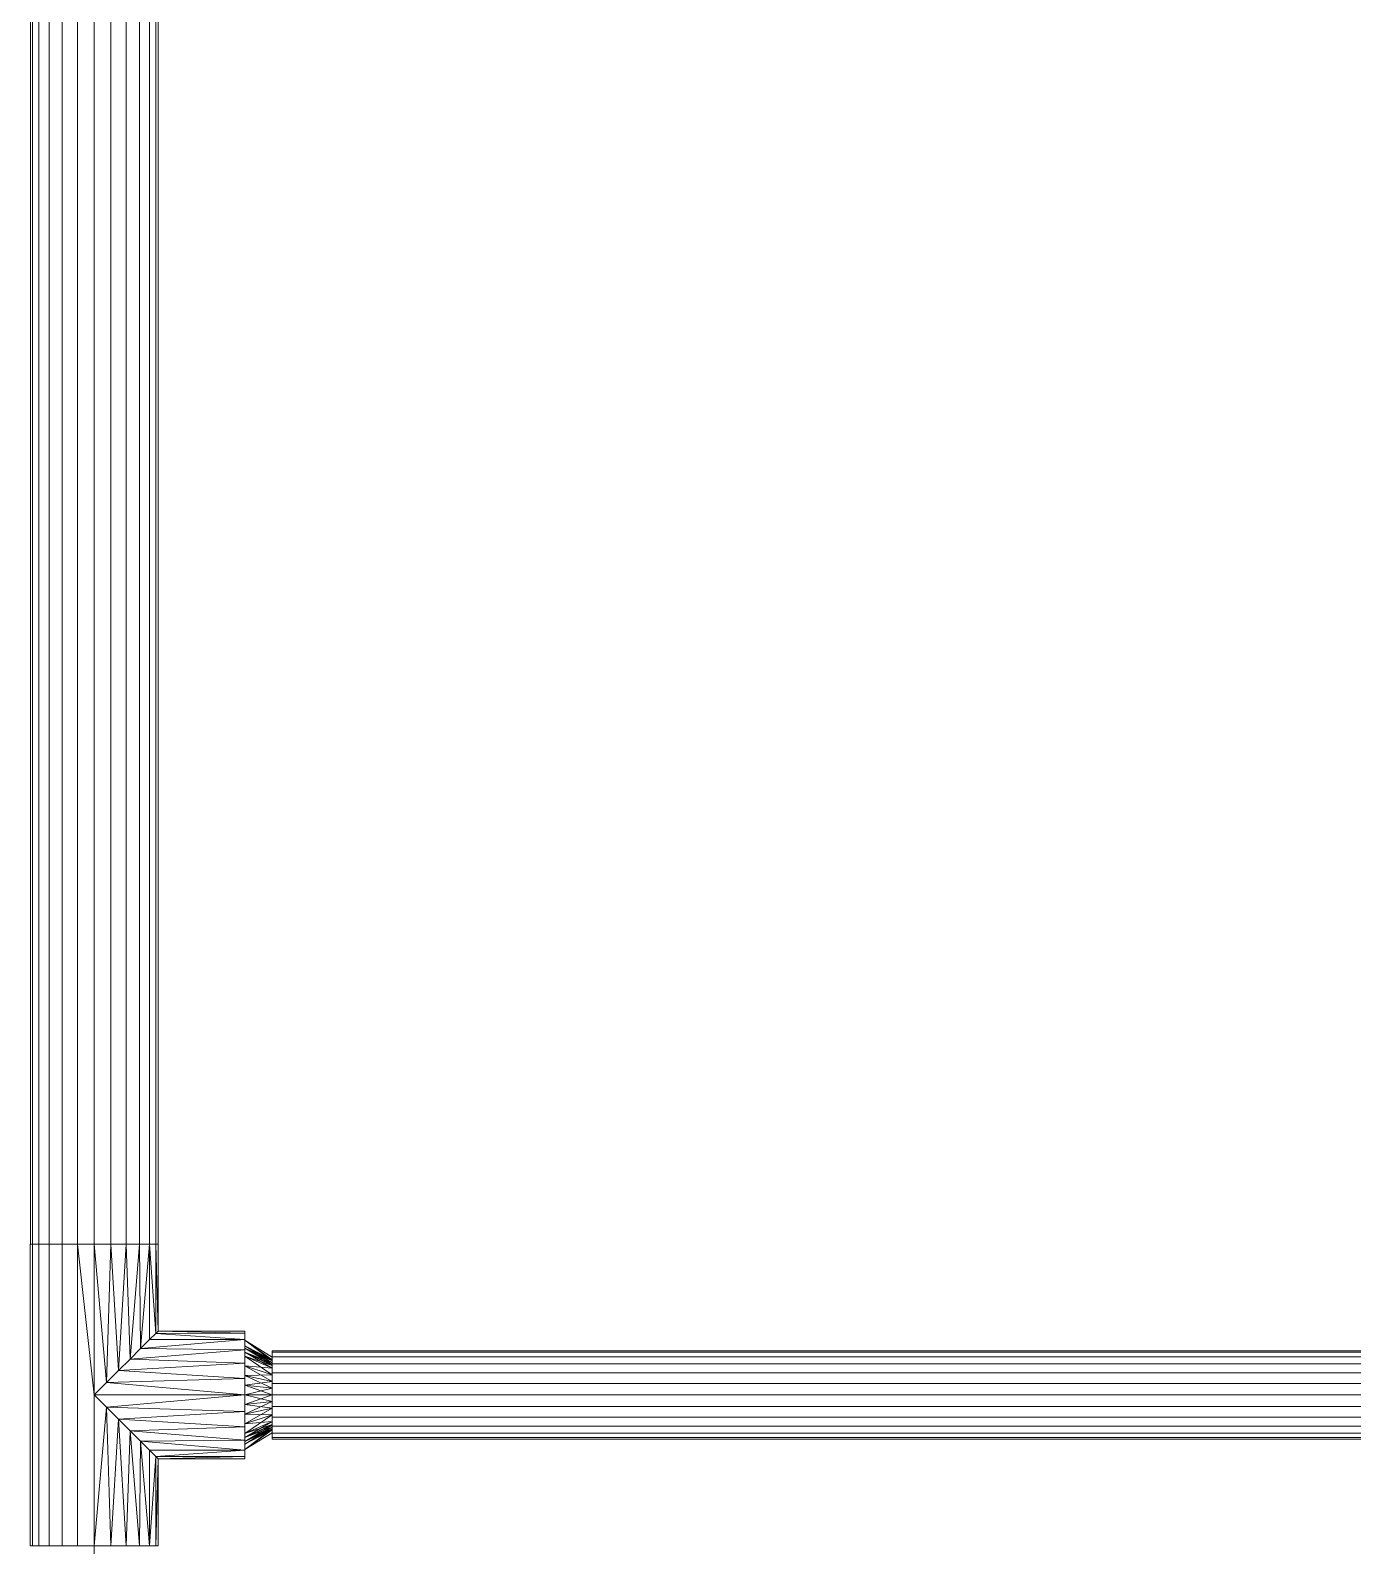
# Model space of a CAD drawing. Header units: inches. Extents: x -3325 to -59, y 5 to 733.
# Drawn here: x -1073.58 to -1053.89, y 433.89 to 456.45 of the extents above; entities that cross this region are included whole.
import ezdxf

# ---------------------------------------------------------------- set-up
doc = ezdxf.new("R2010")
doc.units = ezdxf.units.IN
doc.header["$MEASUREMENT"] = 0
doc.layers.add('P-PIPE', color=10, linetype='Continuous', lineweight=9)

# ---------------------------------------------------------------- blocks, each defined once
blk = doc.blocks.new('Tee - Welded - Generic - Standard-1125979-06 - Fifth Level')
at = {"layer": 'P-PIPE'}
mesh = blk.add_polyface(dxfattribs=at)
corners = [(-2.244, -0.951), (-2.244, -0.918, 0.246), (-2.244, -0.823, 0.475), (-2.244, -0.672, 0.672), (-2.244, -0.475, 0.823), (-2.244, -0.246, 0.918), (-2.244, 0, 0.951), (-2.244, 0.246, 0.918), (-2.244, 0.475, 0.823), (-2.244, 0.672, 0.672), (-2.244, 0.823, 0.475), (-2.244, 0.918, 0.246), (-2.244, 0.951), (-2.244, 0.918, -0.246), (-2.244, 0.823, -0.475), (-2.244, 0.672, -0.672), (-2.244, 0.475, -0.823), (-2.244, 0.246, -0.918), (-2.244, 0, -0.951), (-2.244, -0.246, -0.918), (-2.244, -0.475, -0.823), (-2.244, -0.672, -0.672), (-2.244, -0.823, -0.475), (-2.244, -0.918, -0.246)]
mesh.append_faces([[corners[k] for k in face] for face in [(10, 0, 7, 9)]], dxfattribs={"vtx0": -1, "vtx1": -1, "vtx2": -1})
mesh.append_faces([[corners[k] for k in face] for face in [(13, 21, 0, 10)]], dxfattribs={"vtx0": -1, "vtx1": -1, "vtx2": -1, "vtx3": -1})
mesh.append_faces([[corners[k] for k in face] for face in [(13, 16, 20, 21), (5, 7, 0, 1)]], dxfattribs={"vtx0": -1, "vtx1": -1, "vtx3": -1})
mesh.append_faces([[corners[k] for k in face] for face in [(4, 5, 3)]], dxfattribs={"vtx1": -1})
mesh.append_faces([[corners[k] for k in face] for face in [(18, 19, 20), (22, 23, 0, 21), (7, 8, 9), (5, 6, 7)]], dxfattribs={"vtx2": -1})
mesh.append_faces([[corners[k] for k in face] for face in [(16, 17, 18, 20), (1, 2, 3, 5)]], dxfattribs={"vtx2": -1, "vtx3": -1})
mesh.append_faces([[corners[k] for k in face] for face in [(13, 14, 15, 16), (10, 11, 12, 13)]], dxfattribs={"vtx3": -1})
mesh = blk.add_polyface(dxfattribs=at)
corners = [(-2.244, 0.951), (-2.244, 0.918, 0.246), (-2.244, 0.823, 0.475), (-2.244, 0.672, 0.672), (-2.244, 0.475, 0.823), (-2.244, 0.246, 0.918), (-2.244, 0, 0.951), (-2.244, -0.246, 0.918), (-2.244, -0.475, 0.823), (-2.244, -0.672, 0.672), (-2.244, -0.823, 0.475), (-2.244, -0.918, 0.246), (-2.244, -0.951), (-0.951, -0.951), (-0.916, -0.916, 0.254), (-0.823, -0.823, 0.476), (-0.69, -0.69, 0.654), (-0.533, -0.533, 0.787), (-0.362, -0.362, 0.879), (-0.183, -0.183, 0.933), (0, 0, 0.951), (0.183, -0.183, 0.933), (0.362, -0.362, 0.879), (0.533, -0.533, 0.787), (0.69, -0.69, 0.654), (0.823, -0.823, 0.476), (0.916, -0.916, 0.254), (0.951, -0.951), (2.244, -0.951), (2.244, -0.918, 0.246), (2.244, -0.823, 0.475), (2.244, -0.672, 0.672), (2.244, -0.475, 0.823), (2.244, -0.246, 0.918), (2.244, 0, 0.951), (2.244, 0.246, 0.918), (2.244, 0.475, 0.823), (2.244, 0.672, 0.672), (2.244, 0.823, 0.475), (2.244, 0.918, 0.246), (2.244, 0.951)]
mesh.append_faces([[corners[k] for k in face] for face in [(13, 11, 12)]], dxfattribs={"vtx0": -1})
mesh.append_faces([[corners[k] for k in face] for face in [(27, 29, 26), (25, 30, 24), (11, 14, 10), (9, 17, 8), (16, 10, 15), (23, 32, 22), (21, 34, 20), (22, 33, 21), (33, 22, 32), (19, 7, 18), (7, 19, 6)]], dxfattribs={"vtx0": -1, "vtx1": -1})
mesh.append_faces([[corners[k] for k in face] for face in [(30, 25, 26), (24, 30, 31), (8, 17, 18), (21, 33, 34), (18, 7, 8), (20, 5, 6)]], dxfattribs={"vtx0": -1, "vtx2": -1})
mesh.append_faces([[corners[k] for k in face] for face in [(20, 34, 35, 5)]], dxfattribs={"vtx0": -1, "vtx2": -1, "vtx3": -1})
mesh.append_faces([[corners[k] for k in face] for face in [(28, 29, 27)]], dxfattribs={"vtx1": -1})
mesh.append_faces([[corners[k] for k in face] for face in [(29, 30, 26), (31, 32, 23), (23, 24, 31), (13, 14, 11), (14, 15, 10), (16, 17, 9), (9, 10, 16), (19, 20, 6)]], dxfattribs={"vtx1": -1, "vtx2": -1})
mesh.append_faces([[corners[k] for k in face] for face in [(38, 39, 1, 2), (36, 37, 3, 4), (37, 38, 2, 3), (35, 36, 4, 5)]], dxfattribs={"vtx1": -1, "vtx3": -1})
mesh.append_faces([[corners[k] for k in face] for face in [(39, 40, 0, 1)]], dxfattribs={"vtx3": -1})
mesh = blk.add_polyface(dxfattribs=at)
corners = [(-2.244, -0.951), (-2.244, -0.918, -0.246), (-2.244, -0.823, -0.475), (-2.244, -0.672, -0.672), (-2.244, -0.475, -0.823), (-2.244, -0.246, -0.918), (-2.244, 0, -0.951), (-2.244, 0.246, -0.918), (-2.244, 0.475, -0.823), (-2.244, 0.672, -0.672), (-2.244, 0.823, -0.475), (-2.244, 0.918, -0.246), (-2.244, 0.951), (2.244, 0.951), (2.244, 0.918, -0.246), (2.244, 0.823, -0.475), (2.244, 0.672, -0.672), (2.244, 0.475, -0.823), (2.244, 0.246, -0.918), (2.244, 0, -0.951), (2.244, -0.246, -0.918), (2.244, -0.475, -0.823), (2.244, -0.672, -0.672), (2.244, -0.823, -0.475), (2.244, -0.918, -0.246), (2.244, -0.951), (0.951, -0.951), (0.916, -0.916, -0.254), (0.823, -0.823, -0.476), (0.69, -0.69, -0.654), (0.533, -0.533, -0.787), (0.362, -0.362, -0.879), (0.183, -0.183, -0.933), (0, 0, -0.951), (-0.183, -0.183, -0.933), (-0.362, -0.362, -0.879), (-0.533, -0.533, -0.787), (-0.69, -0.69, -0.654), (-0.823, -0.823, -0.476), (-0.916, -0.916, -0.254), (-0.951, -0.951)]
mesh.append_faces([[corners[k] for k in face] for face in [(1, 40, 0)]], dxfattribs={"vtx0": -1})
mesh.append_faces([[corners[k] for k in face] for face in [(33, 19, 32), (6, 34, 5), (32, 20, 31), (24, 27, 23), (27, 24, 26), (36, 4, 35), (3, 37, 2), (38, 2, 37), (21, 31, 20)]], dxfattribs={"vtx0": -1, "vtx1": -1})
mesh.append_faces([[corners[k] for k in face] for face in [(35, 4, 5), (6, 33, 34), (23, 28, 29), (29, 22, 23), (21, 30, 31), (23, 27, 28), (36, 3, 4), (3, 36, 37), (39, 1, 2)]], dxfattribs={"vtx0": -1, "vtx2": -1})
mesh.append_faces([[corners[k] for k in face] for face in [(19, 20, 32), (34, 35, 5), (6, 7, 33), (21, 22, 30), (29, 30, 22), (39, 40, 1), (38, 39, 2)]], dxfattribs={"vtx1": -1, "vtx2": -1})
mesh.append_faces([[corners[k] for k in face] for face in [(18, 19, 33, 7)]], dxfattribs={"vtx1": -1, "vtx2": -1, "vtx3": -1})
mesh.append_faces([[corners[k] for k in face] for face in [(15, 16, 9, 10), (14, 15, 10, 11), (16, 17, 8, 9), (17, 18, 7, 8)]], dxfattribs={"vtx1": -1, "vtx3": -1})
mesh.append_faces([[corners[k] for k in face] for face in [(12, 13, 14, 11), (24, 25, 26)]], dxfattribs={"vtx2": -1})
mesh = blk.add_polyface(dxfattribs=at)
corners = [(2.244, -0.951), (2.244, -0.918, -0.246), (2.244, -0.823, -0.475), (2.244, -0.672, -0.672), (2.244, -0.475, -0.823), (2.244, -0.246, -0.918), (2.244, 0, -0.951), (2.244, 0.246, -0.918), (2.244, 0.475, -0.823), (2.244, 0.672, -0.672), (2.244, 0.823, -0.475), (2.244, 0.918, -0.246), (2.244, 0.951), (2.244, 0.918, 0.246), (2.244, 0.823, 0.475), (2.244, 0.672, 0.672), (2.244, 0.475, 0.823), (2.244, 0.246, 0.918), (2.244, 0, 0.951), (2.244, -0.246, 0.918), (2.244, -0.475, 0.823), (2.244, -0.672, 0.672), (2.244, -0.823, 0.475), (2.244, -0.918, 0.246)]
mesh.append_faces([[corners[k] for k in face] for face in [(21, 19, 20)]], dxfattribs={"vtx0": -1})
mesh.append_faces([[corners[k] for k in face] for face in [(19, 23, 17, 18)]], dxfattribs={"vtx0": -1, "vtx1": -1})
mesh.append_faces([[corners[k] for k in face] for face in [(4, 8, 11, 3), (0, 3, 11, 23)]], dxfattribs={"vtx0": -1, "vtx1": -1, "vtx2": -1})
mesh.append_faces([[corners[k] for k in face] for face in [(11, 14, 17, 23)]], dxfattribs={"vtx0": -1, "vtx1": -1, "vtx2": -1, "vtx3": -1})
mesh.append_faces([[corners[k] for k in face] for face in [(9, 10, 11, 8), (4, 5, 6), (12, 13, 14, 11), (15, 16, 17, 14)]], dxfattribs={"vtx2": -1})
mesh.append_faces([[corners[k] for k in face] for face in [(6, 7, 8, 4), (21, 22, 23, 19)]], dxfattribs={"vtx2": -1, "vtx3": -1})
mesh.append_faces([[corners[k] for k in face] for face in [(0, 1, 2, 3)]], dxfattribs={"vtx3": -1})
mesh = blk.add_polyface(dxfattribs=at)
corners = [(-0.951, -2.244), (-0.918, -2.244, 0.246), (-0.823, -2.244, 0.475), (-0.672, -2.244, 0.672), (-0.475, -2.244, 0.823), (-0.246, -2.244, 0.918), (0, -2.244, 0.951), (0.246, -2.244, 0.918), (0.475, -2.244, 0.823), (0.672, -2.244, 0.672), (0.823, -2.244, 0.475), (0.918, -2.244, 0.246), (0.951, -2.244), (0.951, -0.951), (0.916, -0.916, 0.254), (0.823, -0.823, 0.476), (0.69, -0.69, 0.654), (0.533, -0.533, 0.787), (0.362, -0.362, 0.879), (0.183, -0.183, 0.933), (0, 0, 0.951), (-0.183, -0.183, 0.933), (-0.362, -0.362, 0.879), (-0.533, -0.533, 0.787), (-0.69, -0.69, 0.654), (-0.823, -0.823, 0.476), (-0.916, -0.916, 0.254), (-0.951, -0.951)]
mesh.append_faces([[corners[k] for k in face] for face in [(13, 11, 12)]], dxfattribs={"vtx0": -1})
mesh.append_faces([[corners[k] for k in face] for face in [(22, 5, 21), (24, 3, 23), (8, 18, 7), (17, 9, 16)]], dxfattribs={"vtx0": -1, "vtx1": -1})
mesh.append_faces([[corners[k] for k in face] for face in [(24, 2, 3), (26, 1, 2), (22, 4, 5), (6, 20, 21), (21, 5, 6), (19, 6, 7), (16, 9, 10), (17, 8, 9), (6, 19, 20)]], dxfattribs={"vtx0": -1, "vtx2": -1})
mesh.append_faces([[corners[k] for k in face] for face in [(26, 27, 1), (3, 4, 23), (25, 26, 2), (24, 25, 2), (22, 23, 4), (10, 11, 14), (18, 19, 7), (17, 18, 8), (13, 14, 11), (15, 16, 10), (14, 15, 10)]], dxfattribs={"vtx1": -1, "vtx2": -1})
mesh.append_faces([[corners[k] for k in face] for face in [(27, 0, 1)]], dxfattribs={"vtx2": -1})
mesh = blk.add_polyface(dxfattribs=at)
corners = [(0.951, -2.244), (0.918, -2.244, -0.246), (0.823, -2.244, -0.475), (0.672, -2.244, -0.672), (0.475, -2.244, -0.823), (0.246, -2.244, -0.918), (0, -2.244, -0.951), (-0.246, -2.244, -0.918), (-0.475, -2.244, -0.823), (-0.672, -2.244, -0.672), (-0.823, -2.244, -0.475), (-0.918, -2.244, -0.246), (-0.951, -2.244), (-0.951, -0.951), (-0.916, -0.916, -0.254), (-0.823, -0.823, -0.476), (-0.69, -0.69, -0.654), (-0.533, -0.533, -0.787), (-0.362, -0.362, -0.879), (-0.183, -0.183, -0.933), (0, 0, -0.951), (0.183, -0.183, -0.933), (0.362, -0.362, -0.879), (0.533, -0.533, -0.787), (0.69, -0.69, -0.654), (0.823, -0.823, -0.476), (0.916, -0.916, -0.254), (0.951, -0.951)]
mesh.append_faces([[corners[k] for k in face] for face in [(13, 11, 12)]], dxfattribs={"vtx0": -1})
mesh.append_faces([[corners[k] for k in face] for face in [(22, 5, 21), (24, 3, 23), (8, 18, 7), (17, 9, 16)]], dxfattribs={"vtx0": -1, "vtx1": -1})
mesh.append_faces([[corners[k] for k in face] for face in [(24, 2, 3), (26, 1, 2), (22, 4, 5), (6, 20, 21), (21, 5, 6), (19, 6, 7), (16, 9, 10), (17, 8, 9), (6, 19, 20)]], dxfattribs={"vtx0": -1, "vtx2": -1})
mesh.append_faces([[corners[k] for k in face] for face in [(0, 1, 27)]], dxfattribs={"vtx1": -1})
mesh.append_faces([[corners[k] for k in face] for face in [(26, 27, 1), (3, 4, 23), (25, 26, 2), (24, 25, 2), (22, 23, 4), (10, 11, 14), (18, 19, 7), (17, 18, 8), (13, 14, 11), (15, 16, 10), (14, 15, 10)]], dxfattribs={"vtx1": -1, "vtx2": -1})
mesh = blk.add_polyface(dxfattribs=at)
corners = [(-0.951, -2.244), (-0.918, -2.244, -0.246), (-0.823, -2.244, -0.475), (-0.672, -2.244, -0.672), (-0.475, -2.244, -0.823), (-0.246, -2.244, -0.918), (0, -2.244, -0.951), (0.246, -2.244, -0.918), (0.475, -2.244, -0.823), (0.672, -2.244, -0.672), (0.823, -2.244, -0.475), (0.918, -2.244, -0.246), (0.951, -2.244), (0.918, -2.244, 0.246), (0.823, -2.244, 0.475), (0.672, -2.244, 0.672), (0.475, -2.244, 0.823), (0.246, -2.244, 0.918), (0, -2.244, 0.951), (-0.246, -2.244, 0.918), (-0.475, -2.244, 0.823), (-0.672, -2.244, 0.672), (-0.823, -2.244, 0.475), (-0.918, -2.244, 0.246)]
mesh.append_faces([[corners[k] for k in face] for face in [(6, 4, 5), (21, 19, 20)]], dxfattribs={"vtx0": -1})
mesh.append_faces([[corners[k] for k in face] for face in [(23, 6, 11, 14), (23, 14, 17, 19)]], dxfattribs={"vtx0": -1, "vtx1": -1, "vtx2": -1, "vtx3": -1})
mesh.append_faces([[corners[k] for k in face] for face in [(6, 23, 3, 4)]], dxfattribs={"vtx0": -1, "vtx1": -1, "vtx3": -1})
mesh.append_faces([[corners[k] for k in face] for face in [(3, 23, 0)]], dxfattribs={"vtx0": -1, "vtx2": -1})
mesh.append_faces([[corners[k] for k in face] for face in [(16, 17, 14, 15)]], dxfattribs={"vtx1": -1})
mesh.append_faces([[corners[k] for k in face] for face in [(12, 13, 14, 11), (17, 18, 19)]], dxfattribs={"vtx2": -1})
mesh.append_faces([[corners[k] for k in face] for face in [(9, 10, 11, 6), (21, 22, 23, 19)]], dxfattribs={"vtx2": -1, "vtx3": -1})
mesh.append_faces([[corners[k] for k in face] for face in [(6, 7, 8, 9), (0, 1, 2, 3)]], dxfattribs={"vtx3": -1})
blk = doc.blocks.new('Transition - Generic - Plumbing-CW-1022941-06 - Fifth Level')
at = {"layer": 'P-PIPE'}
mesh = blk.add_polyface(dxfattribs=at)
corners = [(0, -0.813), (0, -0.575, 0.575), (0, 0, 0.813), (0, 0.575, 0.575), (0, 0.813), (0, 0.575, -0.575), (0, 0, -0.813), (0, -0.575, -0.575)]
mesh.append_faces([[corners[k] for k in face] for face in [(5, 3, 4)]], dxfattribs={"vtx0": -1})
mesh.append_faces([[corners[k] for k in face] for face in [(0, 3, 5, 6)]], dxfattribs={"vtx0": -1, "vtx1": -1, "vtx3": -1})
mesh.append_faces([[corners[k] for k in face] for face in [(2, 3, 0, 1), (7, 0, 6)]], dxfattribs={"vtx1": -1})
mesh = blk.add_polyface(dxfattribs=at)
corners = [(0, -0.813), (0, -0.575, -0.575), (0, 0, -0.813), (0, 0.575, -0.575), (0, 0.813), (0.406, 0.562), (0.406, 0.398, -0.398), (0.406, 0, -0.562), (0.406, -0.398, -0.398), (0.406, -0.562), (0.406, 0.452, -0.266), (0, 0.694, -0.287), (0, 0.733, -0.192), (0, 0.287, -0.694), (0.406, 0.199, -0.48), (0.406, 0.099, -0.521), (0.406, -0.48, -0.199), (0, -0.694, -0.287), (0, -0.634, -0.431), (0.406, -0.199, -0.48), (0, -0.287, -0.694), (0, -0.144, -0.753), (0, 0.634, -0.431), (0.406, 0.507, -0.133), (0, 0.431, -0.634), (0.406, 0.298, -0.439), (0, 0.144, -0.753), (0, -0.733, -0.192), (0.406, -0.521, -0.099), (0.406, -0.439, -0.298), (0, -0.431, -0.634), (0.406, -0.298, -0.439), (0.406, -0.099, -0.521)]
mesh.append_faces([[corners[k] for k in face] for face in [(23, 4, 5)]], dxfattribs={"vtx0": -1})
mesh.append_faces([[corners[k] for k in face] for face in [(4, 23, 12), (14, 24, 25), (6, 22, 10), (13, 15, 26), (29, 1, 8), (16, 18, 29), (1, 29, 18), (19, 21, 32), (7, 26, 15), (2, 32, 21), (22, 6, 3), (10, 11, 23), (3, 25, 24), (15, 13, 14), (18, 16, 17), (20, 31, 30), (21, 19, 20)]], dxfattribs={"vtx0": -1, "vtx1": -1})
mesh.append_faces([[corners[k] for k in face] for face in [(14, 13, 24), (7, 2, 26), (3, 6, 25), (23, 11, 12), (2, 7, 32), (27, 16, 28), (8, 1, 30)]], dxfattribs={"vtx0": -1, "vtx2": -1})
mesh.append_faces([[corners[k] for k in face] for face in [(9, 0, 28)]], dxfattribs={"vtx1": -1})
mesh.append_faces([[corners[k] for k in face] for face in [(27, 17, 16), (19, 31, 20), (31, 8, 30), (22, 11, 10), (0, 27, 28)]], dxfattribs={"vtx1": -1, "vtx2": -1})
mesh = blk.add_polyface(dxfattribs=at)
corners = [(0, 0.813), (0, 0.575, 0.575), (0, 0, 0.813), (0, -0.575, 0.575), (0, -0.813), (0.406, -0.562), (0.406, -0.398, 0.398), (0.406, 0, 0.562), (0.406, 0.398, 0.398), (0.406, 0.562), (0.406, -0.452, 0.266), (0, -0.694, 0.287), (0, -0.733, 0.192), (0, -0.287, 0.694), (0.406, -0.199, 0.48), (0.406, -0.099, 0.521), (0.406, 0.48, 0.199), (0, 0.694, 0.287), (0, 0.634, 0.431), (0.406, 0.199, 0.48), (0, 0.287, 0.694), (0, 0.144, 0.753), (0, -0.634, 0.431), (0.406, -0.507, 0.133), (0, -0.431, 0.634), (0.406, -0.298, 0.439), (0, -0.144, 0.753), (0, 0.733, 0.192), (0.406, 0.521, 0.099), (0.406, 0.439, 0.298), (0, 0.431, 0.634), (0.406, 0.298, 0.439), (0.406, 0.099, 0.521)]
mesh.append_faces([[corners[k] for k in face] for face in [(23, 4, 5)]], dxfattribs={"vtx0": -1})
mesh.append_faces([[corners[k] for k in face] for face in [(4, 23, 12), (14, 24, 25), (6, 22, 10), (13, 15, 26), (29, 1, 8), (16, 18, 29), (1, 29, 18), (19, 21, 32), (7, 26, 15), (2, 32, 21), (22, 6, 3), (10, 11, 23), (3, 25, 24), (15, 13, 14), (18, 16, 17), (20, 31, 30), (21, 19, 20)]], dxfattribs={"vtx0": -1, "vtx1": -1})
mesh.append_faces([[corners[k] for k in face] for face in [(14, 13, 24), (7, 2, 26), (3, 6, 25), (23, 11, 12), (2, 7, 32), (27, 16, 28), (8, 1, 30)]], dxfattribs={"vtx0": -1, "vtx2": -1})
mesh.append_faces([[corners[k] for k in face] for face in [(9, 0, 28)]], dxfattribs={"vtx1": -1})
mesh.append_faces([[corners[k] for k in face] for face in [(27, 17, 16), (19, 31, 20), (31, 8, 30), (22, 11, 10), (0, 27, 28)]], dxfattribs={"vtx1": -1, "vtx2": -1})
mesh = blk.add_polyface(dxfattribs=at)
corners = [(0.406, -0.562), (0.406, -0.398, -0.398), (0.406, 0, -0.562), (0.406, 0.398, -0.398), (0.406, 0.562), (0.406, 0.398, 0.398), (0.406, 0, 0.562), (0.406, -0.398, 0.398)]
mesh.append_faces([[corners[k] for k in face] for face in [(4, 7, 1, 2)]], dxfattribs={"vtx0": -1, "vtx1": -1, "vtx3": -1})
mesh.append_faces([[corners[k] for k in face] for face in [(3, 4, 2)]], dxfattribs={"vtx1": -1})
mesh.append_faces([[corners[k] for k in face] for face in [(5, 6, 7, 4), (7, 0, 1)]], dxfattribs={"vtx2": -1})

msp = doc.modelspace()

# ---------------------------------------------------------------- linework, layer by layer
at = {"layer": 'P-PIPE', "color": 1}
for p, q in [((-1072.625, 438.379, 1084), (-1072.625, 468.391, 1084)), ((-1072.625, 438.379, 1084), (-1072.625, 468.391, 1084)), ((-1072.625, 438.379, 1084), (-1072.625, 433.891, 1084)), ((-1070.381, 436.135, 1084), (-1072.625, 436.135, 1084)), ((-1070.381, 436.135, 1084), (-1069.975, 436.135, 1084)), ((-1037.455, 436.135, 1084), (-1069.975, 436.135, 1084)), ((-1037.455, 436.135, 1084), (-1069.975, 436.135, 1084)), ((-1072.625, 387.879, 1084), (-1072.625, 433.891, 1084)), ((-1072.625, 387.879, 1084), (-1072.625, 433.891, 1084))]:
    msp.add_line(p, q, dxfattribs=at)

# ---------------------------------------------------------------- block references
at = {"layer": 'P-PIPE', "color": 1, "extrusion": (0, 0, -1), "rotation": 270}
msp.add_blockref('Tee - Welded - Generic - Standard-1125979-06 - Fifth Level', (1072.625, 436.135, -1084), dxfattribs=at)
at = {"layer": 'P-PIPE', "color": 1}
msp.add_blockref('Transition - Generic - Plumbing-CW-1022941-06 - Fifth Level', (-1070.381, 436.135, 1084), dxfattribs=at)

# ---------------------------------------------------------------- meshes
mesh = msp.add_polyface(dxfattribs=at)
corners = [(-1073.575, 438.379, 1084), (-1073.543, 438.379, 1084.246), (-1073.448, 438.379, 1084.475), (-1073.297, 438.379, 1084.672), (-1073.1, 438.379, 1084.823), (-1072.871, 438.379, 1084.918), (-1072.625, 438.379, 1084.95), (-1072.625, 468.391, 1084.95), (-1072.871, 468.391, 1084.918), (-1073.1, 468.391, 1084.823), (-1073.297, 468.391, 1084.672), (-1073.448, 468.391, 1084.475), (-1073.543, 468.391, 1084.246), (-1073.575, 468.391, 1084)]
mesh.append_faces([[corners[k] for k in face] for face in [(7, 8, 5, 6)]], dxfattribs={"vtx1": -1, "color": 1})
mesh.append_faces([[corners[k] for k in face] for face in [(8, 9, 4, 5), (3, 4, 9, 10), (11, 12, 1, 2), (2, 3, 10, 11)]], dxfattribs={"vtx1": -1, "vtx3": -1, "color": 1})
mesh.append_faces([[corners[k] for k in face] for face in [(12, 13, 0, 1)]], dxfattribs={"vtx3": -1, "color": 1})
mesh = msp.add_polyface(dxfattribs=at)
corners = [(-1072.625, 438.379, 1083.05), (-1072.871, 438.379, 1083.082), (-1073.1, 438.379, 1083.177), (-1073.297, 438.379, 1083.328), (-1073.448, 438.379, 1083.525), (-1073.543, 438.379, 1083.754), (-1073.575, 438.379, 1084), (-1073.575, 468.391, 1084), (-1073.543, 468.391, 1083.754), (-1073.448, 468.391, 1083.525), (-1073.297, 468.391, 1083.328), (-1073.1, 468.391, 1083.177), (-1072.871, 468.391, 1083.082), (-1072.625, 468.391, 1083.05)]
mesh.append_faces([[corners[k] for k in face] for face in [(7, 8, 5, 6)]], dxfattribs={"vtx1": -1, "color": 1})
mesh.append_faces([[corners[k] for k in face] for face in [(8, 9, 4, 5), (3, 4, 9, 10), (11, 12, 1, 2), (2, 3, 10, 11)]], dxfattribs={"vtx1": -1, "vtx3": -1, "color": 1})
mesh.append_faces([[corners[k] for k in face] for face in [(12, 13, 0, 1)]], dxfattribs={"vtx3": -1, "color": 1})
mesh = msp.add_polyface(dxfattribs=at)
corners = [(-1072.625, 438.379, 1084.95), (-1072.379, 438.379, 1084.918), (-1072.15, 438.379, 1084.823), (-1071.953, 438.379, 1084.672), (-1071.802, 438.379, 1084.475), (-1071.707, 438.379, 1084.246), (-1071.675, 438.379, 1084), (-1071.675, 468.391, 1084), (-1071.707, 468.391, 1084.246), (-1071.802, 468.391, 1084.475), (-1071.953, 468.391, 1084.672), (-1072.15, 468.391, 1084.823), (-1072.379, 468.391, 1084.918), (-1072.625, 468.391, 1084.95)]
mesh.append_faces([[corners[k] for k in face] for face in [(8, 9, 4, 5), (3, 4, 9, 10), (11, 12, 1, 2), (2, 3, 10, 11)]], dxfattribs={"vtx1": -1, "vtx3": -1, "color": 1})
mesh.append_faces([[corners[k] for k in face] for face in [(6, 7, 8, 5)]], dxfattribs={"vtx2": -1, "color": 1})
mesh.append_faces([[corners[k] for k in face] for face in [(12, 13, 0, 1)]], dxfattribs={"vtx3": -1, "color": 1})
mesh = msp.add_polyface(dxfattribs=at)
corners = [(-1071.675, 438.379, 1084), (-1071.707, 438.379, 1083.754), (-1071.802, 438.379, 1083.525), (-1071.953, 438.379, 1083.328), (-1072.15, 438.379, 1083.177), (-1072.379, 438.379, 1083.082), (-1072.625, 438.379, 1083.05), (-1072.625, 468.391, 1083.05), (-1072.379, 468.391, 1083.082), (-1072.15, 468.391, 1083.177), (-1071.953, 468.391, 1083.328), (-1071.802, 468.391, 1083.525), (-1071.707, 468.391, 1083.754), (-1071.675, 468.391, 1084)]
mesh.append_faces([[corners[k] for k in face] for face in [(7, 8, 5, 6)]], dxfattribs={"vtx1": -1, "color": 1})
mesh.append_faces([[corners[k] for k in face] for face in [(8, 9, 4, 5), (3, 4, 9, 10), (11, 12, 1, 2), (2, 3, 10, 11)]], dxfattribs={"vtx1": -1, "vtx3": -1, "color": 1})
mesh.append_faces([[corners[k] for k in face] for face in [(12, 13, 0, 1)]], dxfattribs={"vtx3": -1, "color": 1})
mesh = msp.add_polyface(dxfattribs=at)
corners = [(-1071.675, 438.379, 1084), (-1071.707, 438.379, 1084.246), (-1071.802, 438.379, 1084.475), (-1071.953, 438.379, 1084.672), (-1072.15, 438.379, 1084.823), (-1072.379, 438.379, 1084.918), (-1072.625, 438.379, 1084.95), (-1072.871, 438.379, 1084.918), (-1073.1, 438.379, 1084.823), (-1073.297, 438.379, 1084.672), (-1073.448, 438.379, 1084.475), (-1073.543, 438.379, 1084.246), (-1073.575, 438.379, 1084), (-1073.543, 438.379, 1083.754), (-1073.448, 438.379, 1083.525), (-1073.297, 438.379, 1083.328), (-1073.1, 438.379, 1083.177), (-1072.871, 438.379, 1083.082), (-1072.625, 438.379, 1083.05), (-1072.379, 438.379, 1083.082), (-1072.15, 438.379, 1083.177), (-1071.953, 438.379, 1083.328), (-1071.802, 438.379, 1083.525), (-1071.707, 438.379, 1083.754)]
mesh.append_faces([[corners[k] for k in face] for face in [(13, 23, 11, 12)]], dxfattribs={"vtx0": -1, "vtx1": -1, "color": 1})
mesh.append_faces([[corners[k] for k in face] for face in [(17, 23, 13, 14), (11, 1, 7, 8)]], dxfattribs={"vtx0": -1, "vtx1": -1, "vtx3": -1, "color": 1})
mesh.append_faces([[corners[k] for k in face] for face in [(23, 19, 20, 22), (5, 1, 2, 4)]], dxfattribs={"vtx0": -1, "vtx2": -1, "color": 1})
mesh.append_faces([[corners[k] for k in face] for face in [(16, 17, 14, 15), (21, 22, 20), (10, 11, 8, 9), (3, 4, 2)]], dxfattribs={"vtx1": -1, "color": 1})
mesh.append_faces([[corners[k] for k in face] for face in [(17, 18, 19, 23), (5, 6, 7, 1), (23, 0, 1, 11)]], dxfattribs={"vtx2": -1, "vtx3": -1, "color": 1})
mesh = msp.add_polyface(dxfattribs=at)
corners = [(-1069.975, 436.793, 1084), (-1069.975, 436.77, 1083.83), (-1069.975, 436.704, 1083.671), (-1069.975, 436.6, 1083.535), (-1069.975, 436.464, 1083.431), (-1069.975, 436.305, 1083.365), (-1069.975, 436.135, 1083.342), (-1069.975, 435.965, 1083.365), (-1069.975, 435.806, 1083.431), (-1069.975, 435.67, 1083.535), (-1069.975, 435.566, 1083.671), (-1069.975, 435.5, 1083.83), (-1069.975, 435.478, 1084), (-1069.975, 435.5, 1084.17), (-1069.975, 435.566, 1084.329), (-1069.975, 435.67, 1084.465), (-1069.975, 435.806, 1084.569), (-1069.975, 435.965, 1084.635), (-1069.975, 436.135, 1084.657), (-1069.975, 436.305, 1084.635), (-1069.975, 436.464, 1084.569), (-1069.975, 436.6, 1084.465), (-1069.975, 436.704, 1084.329), (-1069.975, 436.77, 1084.17)]
mesh.append_faces([[corners[k] for k in face] for face in [(23, 21, 22)]], dxfattribs={"vtx0": -1, "color": 1})
mesh.append_faces([[corners[k] for k in face] for face in [(5, 9, 3, 4), (11, 13, 9, 10)]], dxfattribs={"vtx0": -1, "vtx1": -1, "color": 1})
mesh.append_faces([[corners[k] for k in face] for face in [(13, 16, 21)]], dxfattribs={"vtx0": -1, "vtx1": -1, "vtx2": -1, "color": 1})
mesh.append_faces([[corners[k] for k in face] for face in [(21, 3, 9, 13)]], dxfattribs={"vtx0": -1, "vtx1": -1, "vtx2": -1, "vtx3": -1, "color": 1})
mesh.append_faces([[corners[k] for k in face] for face in [(12, 13, 11)]], dxfattribs={"vtx1": -1, "color": 1})
mesh.append_faces([[corners[k] for k in face] for face in [(7, 8, 9), (17, 18, 19, 16), (14, 15, 16, 13)]], dxfattribs={"vtx2": -1, "color": 1})
mesh.append_faces([[corners[k] for k in face] for face in [(1, 2, 3, 21), (23, 0, 1, 21), (19, 20, 21, 16), (5, 6, 7, 9)]], dxfattribs={"vtx2": -1, "vtx3": -1, "color": 1})
mesh = msp.add_polyface(dxfattribs=at)
corners = [(-1037.455, 436.135, 1084.657), (-1037.455, 436.305, 1084.635), (-1037.455, 436.464, 1084.569), (-1037.455, 436.6, 1084.465), (-1037.455, 436.704, 1084.329), (-1037.455, 436.77, 1084.17), (-1037.455, 436.793, 1084), (-1069.975, 436.793, 1084), (-1069.975, 436.77, 1084.17), (-1069.975, 436.704, 1084.329), (-1069.975, 436.6, 1084.465), (-1069.975, 436.464, 1084.569), (-1069.975, 436.305, 1084.635), (-1069.975, 436.135, 1084.657)]
mesh.append_faces([[corners[k] for k in face] for face in [(8, 9, 4, 5), (3, 4, 9, 10), (11, 12, 1, 2), (2, 3, 10, 11)]], dxfattribs={"vtx1": -1, "vtx3": -1, "color": 1})
mesh.append_faces([[corners[k] for k in face] for face in [(6, 7, 8, 5)]], dxfattribs={"vtx2": -1, "color": 1})
mesh.append_faces([[corners[k] for k in face] for face in [(12, 13, 0, 1)]], dxfattribs={"vtx3": -1, "color": 1})
mesh = msp.add_polyface(dxfattribs=at)
corners = [(-1037.455, 436.793, 1084), (-1037.455, 436.77, 1083.83), (-1037.455, 436.704, 1083.671), (-1037.455, 436.6, 1083.535), (-1037.455, 436.464, 1083.431), (-1037.455, 436.305, 1083.365), (-1037.455, 436.135, 1083.342), (-1069.975, 436.135, 1083.342), (-1069.975, 436.305, 1083.365), (-1069.975, 436.464, 1083.431), (-1069.975, 436.6, 1083.535), (-1069.975, 436.704, 1083.671), (-1069.975, 436.77, 1083.83), (-1069.975, 436.793, 1084)]
mesh.append_faces([[corners[k] for k in face] for face in [(7, 8, 5, 6)]], dxfattribs={"vtx1": -1, "color": 1})
mesh.append_faces([[corners[k] for k in face] for face in [(8, 9, 4, 5), (3, 4, 9, 10), (11, 12, 1, 2), (2, 3, 10, 11)]], dxfattribs={"vtx1": -1, "vtx3": -1, "color": 1})
mesh.append_faces([[corners[k] for k in face] for face in [(12, 13, 0, 1)]], dxfattribs={"vtx3": -1, "color": 1})
mesh = msp.add_polyface(dxfattribs=at)
corners = [(-1037.455, 435.478, 1084), (-1037.455, 435.5, 1084.17), (-1037.455, 435.566, 1084.329), (-1037.455, 435.67, 1084.465), (-1037.455, 435.806, 1084.569), (-1037.455, 435.965, 1084.635), (-1037.455, 436.135, 1084.657), (-1069.975, 436.135, 1084.657), (-1069.975, 435.965, 1084.635), (-1069.975, 435.806, 1084.569), (-1069.975, 435.67, 1084.465), (-1069.975, 435.566, 1084.329), (-1069.975, 435.5, 1084.17), (-1069.975, 435.478, 1084)]
mesh.append_faces([[corners[k] for k in face] for face in [(7, 8, 5, 6)]], dxfattribs={"vtx1": -1, "color": 1})
mesh.append_faces([[corners[k] for k in face] for face in [(8, 9, 4, 5), (3, 4, 9, 10), (11, 12, 1, 2), (2, 3, 10, 11)]], dxfattribs={"vtx1": -1, "vtx3": -1, "color": 1})
mesh.append_faces([[corners[k] for k in face] for face in [(12, 13, 0, 1)]], dxfattribs={"vtx3": -1, "color": 1})
mesh = msp.add_polyface(dxfattribs=at)
corners = [(-1037.455, 436.135, 1083.342), (-1037.455, 435.965, 1083.365), (-1037.455, 435.806, 1083.431), (-1037.455, 435.67, 1083.535), (-1037.455, 435.566, 1083.671), (-1037.455, 435.5, 1083.83), (-1037.455, 435.478, 1084), (-1069.975, 435.478, 1084), (-1069.975, 435.5, 1083.83), (-1069.975, 435.566, 1083.671), (-1069.975, 435.67, 1083.535), (-1069.975, 435.806, 1083.431), (-1069.975, 435.965, 1083.365), (-1069.975, 436.135, 1083.342)]
mesh.append_faces([[corners[k] for k in face] for face in [(7, 8, 5, 6)]], dxfattribs={"vtx1": -1, "color": 1})
mesh.append_faces([[corners[k] for k in face] for face in [(8, 9, 4, 5), (3, 4, 9, 10), (11, 12, 1, 2), (2, 3, 10, 11)]], dxfattribs={"vtx1": -1, "vtx3": -1, "color": 1})
mesh.append_faces([[corners[k] for k in face] for face in [(12, 13, 0, 1)]], dxfattribs={"vtx3": -1, "color": 1})

doc.saveas('drawing.dxf')
